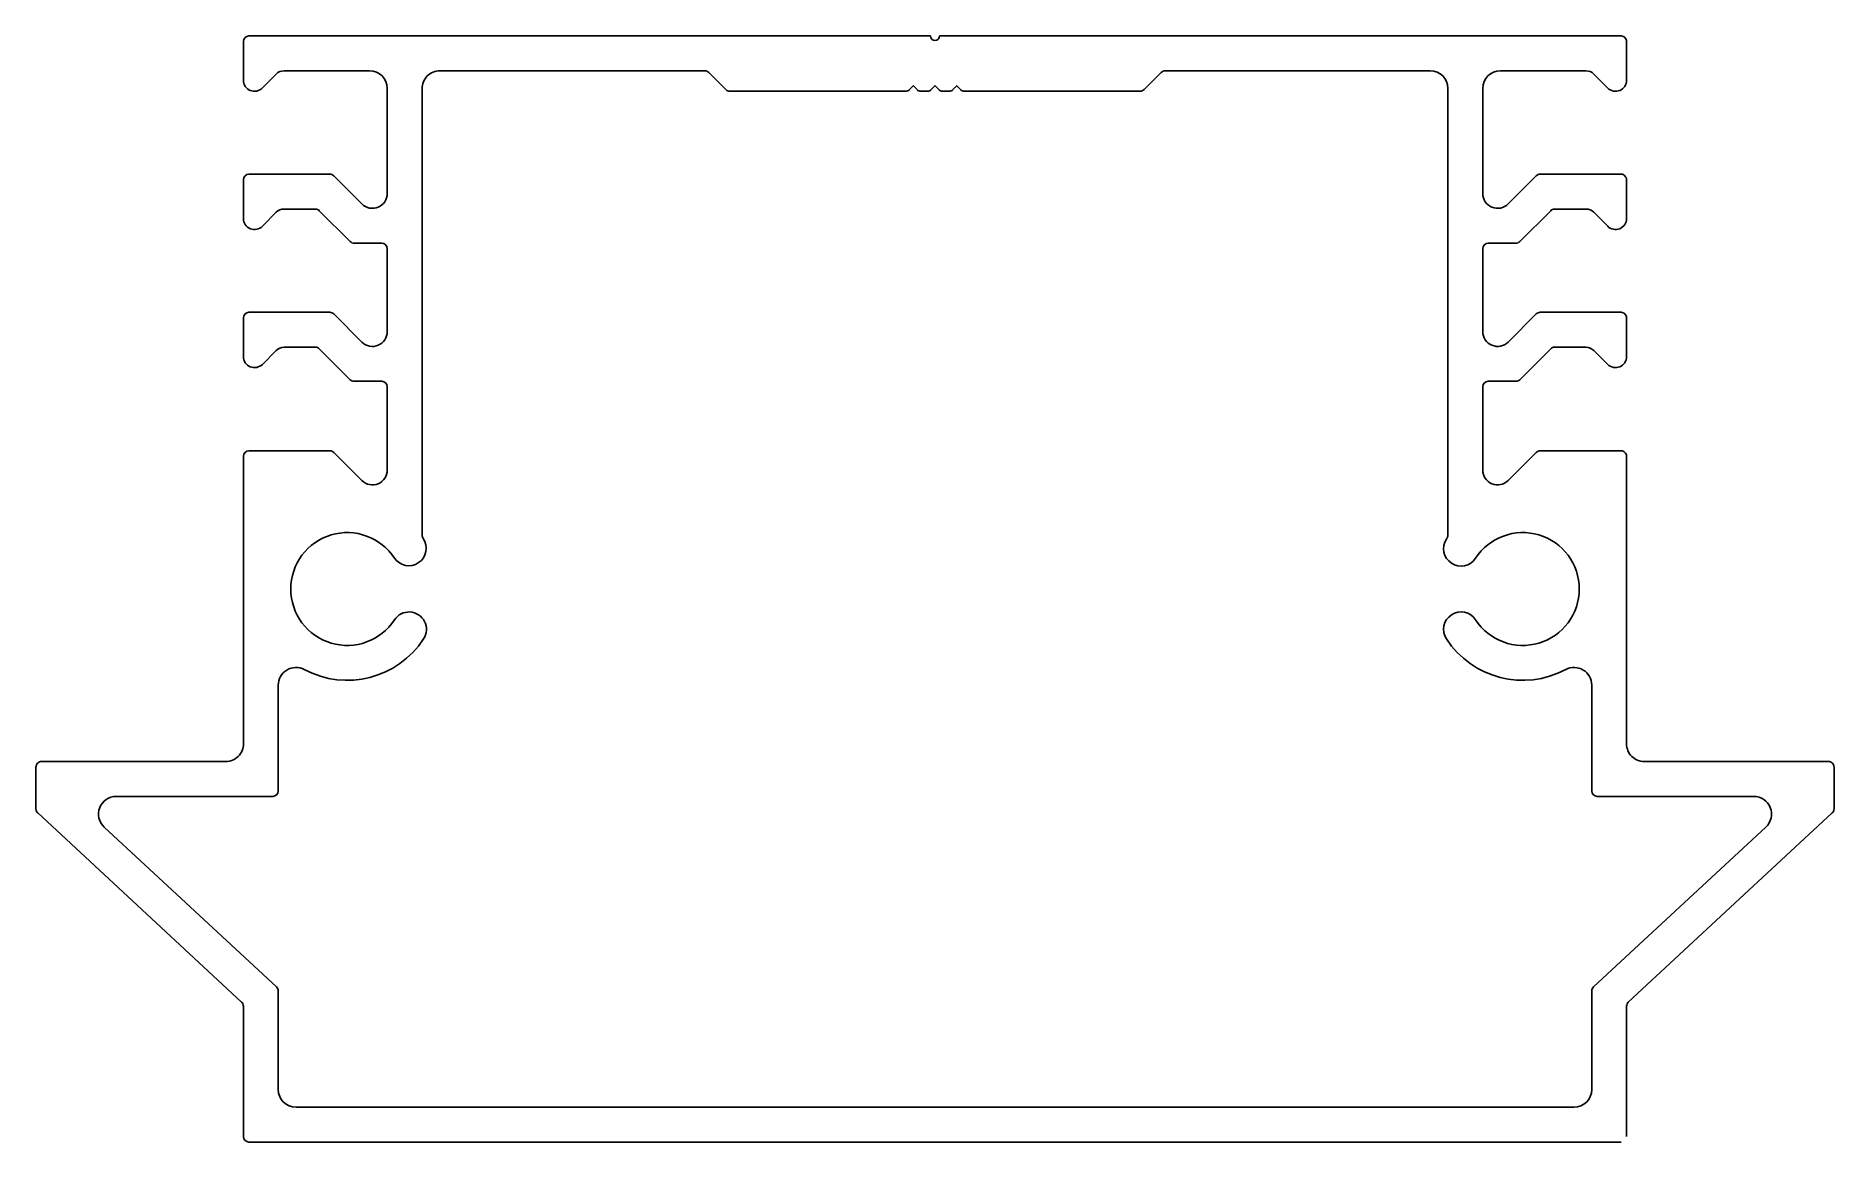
# Model space of a CAD drawing. Extents: x -9.5 to 73.1, y 3.4 to 54.2.
import ezdxf

# ---------------------------------------------------------------- set-up
doc = ezdxf.new("R2010")
doc.units = 0
doc.layers.get('0').update_dxf_attribs({"linetype": 'CONTINUOUS'})

msp = doc.modelspace()

# ---------------------------------------------------------------- linework, layer by layer
for p, q in [((0.043, 53.904), (0.043, 52.126)), ((31.59, 54.158), (0.297, 54.158)), ((63.289, 54.158), (31.996, 54.158)), ((63.543, 52.126), (63.543, 53.904)), ((0.912, 51.768), (1.552, 52.409)), ((1.912, 52.558), (1.912, 52.558)), ((1.912, 52.558), (5.834, 52.558)), ((9.06, 52.558), (21.223, 52.558)), ((21.403, 52.484), (22.194, 51.693)), ((41.393, 51.694), (42.183, 52.483)), ((42.363, 52.558), (54.526, 52.558)), ((57.752, 52.558), (57.752, 52.558)), ((57.752, 52.558), (61.675, 52.558)), ((62.033, 52.41), (62.677, 51.767)), ((6.647, 51.747), (6.647, 46.925)), ((8.247, 31.227), (8.247, 51.743)), ((22.374, 51.618), (30.44, 51.618)), ((30.617, 51.692), (30.788, 51.863)), ((30.799, 51.863), (30.97, 51.692)), ((31.147, 51.618), (31.44, 51.618)), ((31.616, 51.692), (31.788, 51.863)), ((31.799, 51.863), (31.97, 51.692)), ((32.147, 51.618), (32.44, 51.618)), ((32.616, 51.692), (32.788, 51.863)), ((32.799, 51.863), (32.97, 51.692)), ((33.147, 51.618), (41.213, 51.618)), ((55.339, 51.747), (55.339, 31.229)), ((56.939, 46.923), (56.939, 51.745)), ((0.043, 47.554), (0.043, 45.776)), ((4.009, 47.808), (0.297, 47.808)), ((5.482, 46.441), (4.189, 47.734)), ((59.397, 47.734), (58.105, 46.442)), ((63.289, 47.808), (59.577, 47.808)), ((63.543, 45.776), (63.543, 47.554)), ((0.912, 45.418), (1.552, 46.059)), ((1.911, 46.208), (3.346, 46.208)), ((3.526, 46.134), (4.945, 44.715)), ((58.642, 44.715), (60.06, 46.134)), ((60.24, 46.208), (61.674, 46.208)), ((62.034, 46.06), (62.677, 45.417)), ((5.125, 44.641), (6.393, 44.641)), ((57.193, 44.641), (58.462, 44.641)), ((6.647, 44.388), (6.647, 40.582)), ((56.939, 40.581), (56.939, 44.387)), ((4.009, 41.466), (0.297, 41.466)), ((5.482, 40.098), (4.189, 41.391)), ((59.397, 41.391), (58.105, 40.099)), ((63.289, 41.466), (59.577, 41.466)), ((0.043, 41.212), (0.043, 39.434)), ((63.543, 39.434), (63.543, 41.212)), ((0.912, 39.076), (1.552, 39.716)), ((1.911, 39.865), (3.346, 39.865)), ((3.526, 39.791), (4.945, 38.372)), ((5.482, 40.098), (5.482, 40.098)), ((58.642, 38.372), (60.06, 39.791)), ((60.239, 39.865), (61.674, 39.865)), ((62.033, 39.717), (62.677, 39.074)), ((5.125, 38.298), (6.393, 38.298)), ((6.647, 38.045), (6.647, 34.225)), ((56.939, 34.223), (56.939, 38.044)), ((57.193, 38.298), (58.463, 38.298)), ((0.043, 34.854), (0.043, 21.649)), ((4.009, 35.108), (0.297, 35.108)), ((5.482, 33.741), (4.189, 35.034)), ((59.397, 35.034), (58.105, 33.741)), ((63.289, 35.108), (59.577, 35.108)), ((63.543, 21.645), (63.543, 34.854)), ((5.482, 33.741), (5.482, 33.741)), ((1.643, 19.487), (1.643, 24.339)), ((61.943, 24.341), (61.943, 19.487)), ((-0.768, 20.834), (-9.228, 20.834)), ((72.814, 20.834), (64.357, 20.834)), ((-9.482, 20.578), (-9.482, 18.657)), ((73.068, 18.658), (73.068, 20.58)), ((-5.799, 19.233), (1.389, 19.233)), ((62.197, 19.233), (69.383, 19.233)), ((-9.401, 18.472), (-0.038, 9.784)), ((63.624, 9.784), (72.987, 18.472)), ((1.562, 10.482), (-6.35, 17.824)), ((69.937, 17.825), (62.024, 10.482)), ((1.643, 5.769), (1.643, 10.296)), ((61.943, 10.296), (61.943, 5.771)), ((0.043, 9.599), (0.043, 3.612)), ((63.543, 3.612), (63.543, 9.597)), ((61.131, 4.959), (2.457, 4.959)), ((0.297, 3.358), (63.289, 3.358))]:
    msp.add_line(p, q)
for centre, radius, start, end in [((0.297, 53.904), 0.254, 90, 180), ((31.793, 54.158), 0.203, 180, 0), ((63.289, 53.904), 0.254, 359.99998, 90), ((0.551, 52.126), 0.508, 179.99989, 315.17885), ((1.912, 52.05), 0.508, 90, 135.10223), ((5.834, 51.745), 0.813, 0.14515, 90), ((9.06, 51.745), 0.813, 90, 180.16302), ((21.223, 52.304), 0.254, 44.99985, 90), ((42.363, 52.304), 0.254, 90, 135.11837), ((54.526, 51.745), 0.813, 0.08439, 90), ((57.752, 51.745), 0.813, 90, 180), ((61.675, 52.05), 0.508, 45.05477, 90), ((63.035, 52.126), 0.508, 225.07431, 0), ((22.373, 51.872), 0.254, 224.99991, 270.04774), ((30.44, 51.868), 0.25, 270, 315), ((30.793, 51.857), 0.008, 45, 135), ((31.147, 51.868), 0.25, 225, 270), ((31.44, 51.868), 0.25, 270, 315), ((31.793, 51.857), 0.008, 45, 135), ((32.147, 51.868), 0.25, 225, 270), ((32.44, 51.868), 0.25, 270, 315), ((32.793, 51.857), 0.008, 45, 135), ((33.147, 51.868), 0.25, 225, 270), ((41.213, 51.872), 0.254, 270.04774, 315.21328), ((0.297, 47.554), 0.254, 90.03637, 180), ((4.009, 47.554), 0.254, 44.99993, 90.03637), ((59.577, 47.554), 0.254, 90.03638, 135.15678), ((63.289, 47.554), 0.254, 359.99998, 90.03638), ((5.965, 46.923), 0.682, 224.9999, 0.1584), ((57.622, 46.923), 0.682, 180, 315.09919), ((0.551, 45.776), 0.508, 179.99989, 315.18658), ((1.912, 45.7), 0.508, 90.06841, 135.08735), ((3.346, 45.954), 0.254, 44.99991, 90.09675), ((60.24, 45.954), 0.254, 90.09675, 135.00001), ((61.675, 45.7), 0.508, 45.01299, 90.06841), ((63.035, 45.776), 0.508, 225.09139, 0), ((5.124, 44.895), 0.254, 224.99993, 270.08425), ((6.393, 44.387), 0.254, 0.25966, 90), ((57.193, 44.387), 0.254, 90, 180), ((58.462, 44.895), 0.254, 270.08425, 315.00002), ((0.297, 41.212), 0.254, 90.10002, 180), ((4.009, 41.212), 0.254, 44.99988, 90.10002), ((59.577, 41.212), 0.254, 90.10003, 135.11707), ((63.289, 41.212), 0.254, 359.99998, 90.10003), ((5.965, 40.581), 0.682, 224.99988, 0.1584), ((57.622, 40.581), 0.682, 180, 315.08694), ((1.912, 39.357), 0.508, 90.09498, 135.13848), ((3.346, 39.611), 0.254, 44.99989, 90.13432), ((60.24, 39.611), 0.254, 90.13432, 135.00002), ((61.675, 39.357), 0.508, 45.10847, 90.09498), ((0.551, 39.434), 0.508, 179.99989, 315.17814), ((63.035, 39.434), 0.508, 225.07271, 0), ((5.124, 38.552), 0.254, 224.99993, 270.14996), ((6.393, 38.044), 0.254, 0.25966, 90), ((57.193, 38.044), 0.254, 90, 180), ((58.462, 38.552), 0.254, 270.15, 315.00004), ((0.297, 34.854), 0.254, 90.14652, 180), ((4.009, 34.854), 0.254, 44.99988, 90.14652), ((59.577, 34.854), 0.254, 90.14652, 135.14768), ((63.289, 34.854), 0.254, 360, 90.14652), ((5.965, 34.223), 0.682, 224.99988, 0.15841), ((57.622, 34.223), 0.682, 180, 315.0674), ((4.806, 28.758), 2.591, 33.14888, 326.85112), ((7.635, 30.628), 0.8, 214.43964, 34.41094), ((8.501, 31.228), 0.254, 180.29162, 215.70043), ((55.942, 30.613), 0.8, 146.85112, 326.85112), ((58.781, 28.758), 4.191, 146.24577, 146.85112), ((55.085, 31.228), 0.254, 326.24577, 0.15095), ((58.781, 28.758), 2.591, 213.14888, 146.85112), ((7.645, 26.904), 0.8, 326.85112, 146.85112), ((55.942, 26.904), 0.8, 33.14888, 213.14888), ((4.806, 28.758), 4.191, 241.99535, 326.85112), ((58.781, 28.758), 4.191, 213.14888, 298.00465), ((2.456, 24.341), 0.813, 61.99535, 180.13816), ((61.13, 24.341), 0.813, 360, 118.00465), ((-0.77, 21.646), 0.813, 270.0822, 0.16895), ((64.356, 21.646), 0.813, 180.07132, 270.08219), ((-9.228, 20.58), 0.254, 90, 180.27224), ((72.814, 20.58), 0.254, 359.99995, 90), ((-5.798, 18.421), 0.813, 90.1039, 227.21562), ((1.389, 19.487), 0.254, 270, 360), ((62.197, 19.487), 0.254, 180.0339, 270), ((69.384, 18.421), 0.813, 312.86131, 90.10389), ((-9.228, 18.658), 0.254, 180.27224, 227.13869), ((72.814, 18.658), 0.254, 312.86131, 360), ((1.389, 10.296), 0.254, 360, 47.32033), ((62.197, 10.296), 0.254, 132.96054, 180.0339), ((-0.211, 9.598), 0.254, 0.30226, 47.13869), ((63.797, 9.598), 0.254, 132.86131, 180.12757), ((2.456, 5.771), 0.813, 180.13818, 270.05162), ((61.13, 5.771), 0.813, 270.05162, 360), ((0.297, 3.612), 0.254, 180, 270)]:
    msp.add_arc(centre, radius, start, end)

doc.saveas('drawing.dxf')
